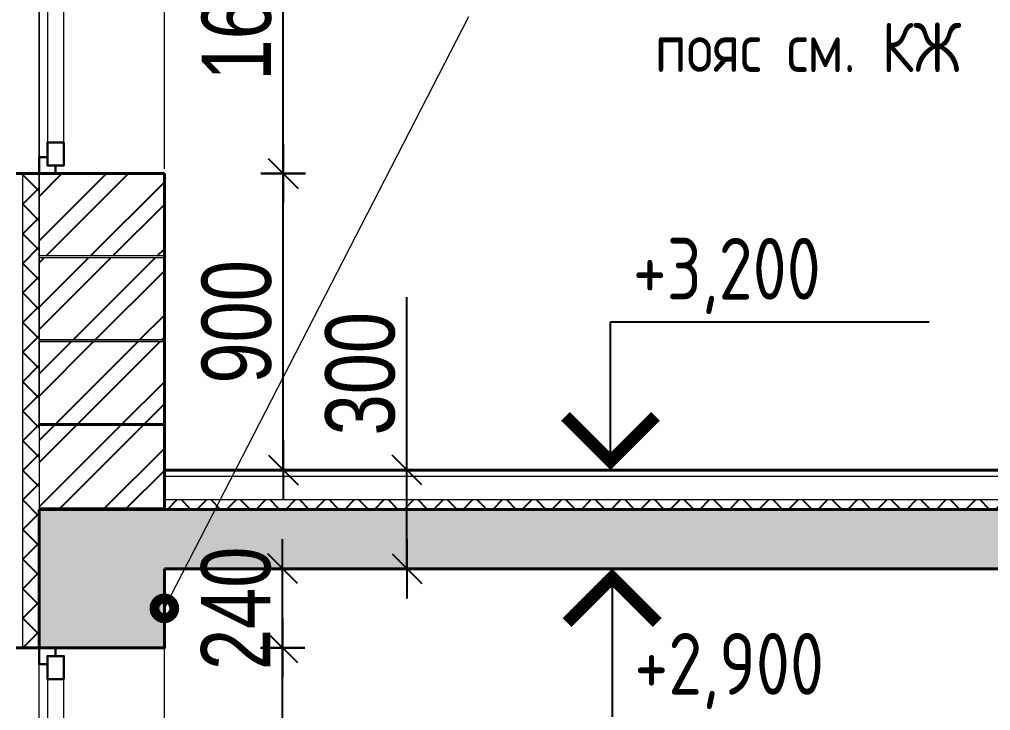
# Model space of a CAD drawing. Extents: x -12289450 to -10763036, y -7834513 to -6150123.
# Drawn here: x -11198652 to -11195703, y -7705251 to -7703152 of the extents above; entities that cross this region are included whole.
import ezdxf

# ---------------------------------------------------------------- set-up
doc = ezdxf.new("R2010")
doc.units = 0
doc.header["$LTSCALE"] = 25
doc.header["$PDMODE"] = 35
doc.layers.get('DefPoints').update_dxf_attribs({"color": 10, "lineweight": 30})
for name, color, linetype in [('005-РАЗМЕРЫ', 252, 'Continuous'), ('008-ШТРИХОВКА', 252, 'Continuous'), ('Примечания', 7, 'Continuous')]:
    doc.layers.add(name, color=color, linetype=linetype)
for name, color, linetype, lineweight in [('text', 1, 'Continuous', 15), ('СТЕНЫ', 5, 'Continuous', 40), ('тонк', 7, 'Continuous', 20)]:
    doc.layers.add(name, color=color, linetype=linetype, lineweight=lineweight)
doc.layers.add('Окна ArchiCAD_Ном._пера__3', color=7, linetype='Continuous', lineweight=15, true_color=0xff6600)
doc.styles.add('GOST 2.304', font='cs_gost2304.shx')
doc.styles.add('SIMP701', font='simplex701.shx')
doc.styles.add('TXT0', font='txt', dxfattribs={"width": 0.8})
doc.dimstyles.new('Копия(5) РАЗМЕРЫ', dxfattribs={"dimscale": 30, "dimtxt": 7, "dimasz": 0.15, "dimexe": 0, "dimexo": 0, "dimgap": 1.2, "dimtad": 1, "dimdec": 0, "dimzin": 0, "dimdsep": 46, "dimtxsty": 'TXT0', "dimblk1": 'A8MITTA', "dimblk2": 'A8MITTA', "dimsah": 1, "dimcen": 2, "dimse1": 1, "dimse2": 1, "dimadec": 0, "dimazin": 0, "dimtp": 6, "dimtm": 6, "dimtfac": 1, "dimtdec": 0, "dimtofl": 0, "dimtmove": 0, "dimatfit": 3, "dimldrblk": 'A8MITTA', "dimfxl": 0, "dimtolj": 1, "dimtzin": 0, "dimarcsym": 0})

# ---------------------------------------------------------------- blocks, each defined once
blk = doc.blocks.new('A8MITTA', base_point=(3180, 3140))
for p, q in [((3180, 3155), (3180, 3125)), ((3170, 3130), (3190, 3150)), ((3160, 3140), (3200, 3140))]:
    blk.add_line(p, q)
blk = doc.blocks.new('*D108')
at = {"layer": '005-РАЗМЕРЫ', "color": 0, "lineweight": -2, "ltscale": 4, "transparency": 16777216}
for p, q in [((-11197475.6, -7704520.7), (-11197475.6, -7703996.2)), ((-11197475.6, -7704816), (-11197475.6, -7704525.2))]:
    blk.add_line(p, q, dxfattribs=at)
at = {"layer": 'DefPoints', "color": 0, "ltscale": 4, "transparency": 16777216}
for p in [(-11197751.7, -7704520.7), (-11197475.6, -7704520.7), (-11197751.7, -7704820.5)]:
    blk.add_point(p, dxfattribs=at)
at = {"layer": '005-РАЗМЕРЫ', "color": 0, "lineweight": -2, "ltscale": 4, "transparency": 16777216, "xscale": 4.5, "yscale": 4.5, "zscale": 4.5}
for p, rotation in [((-11197475.6, -7704520.7), 90), ((-11197475.6, -7704820.5), 270)]:
    blk.add_blockref('A8MITTA', p, dxfattribs=dict(at, rotation=rotation))
at = {"layer": '005-РАЗМЕРЫ', "color": 0, "lineweight": 25, "ltscale": 4, "transparency": 16777216, "insert": (-11197616.6, -7704228.2), "char_height": 210, "attachment_point": 5, "rotation": 90, "style": 'TXT0'}
blk.add_mtext('\\A1;300', dxfattribs=at)
blk = doc.blocks.new('*D116')
at = {"layer": '005-РАЗМЕРЫ', "color": 0, "lineweight": -2, "ltscale": 4, "transparency": 16777216}
blk.add_line((-11197852.8, -7706846.2), (-11197852.8, -7705065.2), dxfattribs=at)
at = {"layer": 'DefPoints', "color": 0, "ltscale": 4, "transparency": 16777216}
for p in [(-11198054.2, -7705060.7), (-11197852.8, -7705060.7), (-11198054.2, -7706850.7)]:
    blk.add_point(p, dxfattribs=at)
at = {"layer": '005-РАЗМЕРЫ', "color": 0, "lineweight": -2, "ltscale": 4, "transparency": 16777216, "xscale": 4.5, "yscale": 4.5, "zscale": 4.5}
for p, rotation in [((-11197852.8, -7705060.7), 90), ((-11197852.8, -7706850.7), 270)]:
    blk.add_blockref('A8MITTA', p, dxfattribs=dict(at, rotation=rotation))
at = {"layer": '005-РАЗМЕРЫ', "color": 0, "lineweight": 25, "ltscale": 4, "transparency": 16777216, "insert": (-11197993.8, -7705955.7), "char_height": 210, "attachment_point": 5, "rotation": 90, "style": 'TXT0'}
blk.add_mtext('\\A1;1790', dxfattribs=at)
blk = doc.blocks.new('*D117')
at = {"layer": '005-РАЗМЕРЫ', "color": 0, "lineweight": -2, "ltscale": 4, "transparency": 16777216}
blk.add_line((-11197852.8, -7705056.2), (-11197852.8, -7704825), dxfattribs=at)
at = {"layer": 'DefPoints', "color": 0, "ltscale": 4, "transparency": 16777216}
for p in [(-11198054.2, -7704820.5), (-11197852.8, -7704820.5), (-11198054.2, -7705060.7)]:
    blk.add_point(p, dxfattribs=at)
at = {"layer": '005-РАЗМЕРЫ', "color": 0, "lineweight": -2, "ltscale": 4, "transparency": 16777216, "xscale": 4.5, "yscale": 4.5, "zscale": 4.5}
for p, rotation in [((-11197852.8, -7704820.5), 90), ((-11197852.8, -7705060.7), 270)]:
    blk.add_blockref('A8MITTA', p, dxfattribs=dict(at, rotation=rotation))
at = {"layer": '005-РАЗМЕРЫ', "color": 0, "lineweight": 25, "ltscale": 4, "transparency": 16777216, "insert": (-11197993.8, -7704940.6), "char_height": 210, "attachment_point": 5, "rotation": 90, "style": 'TXT0'}
blk.add_mtext('\\A1;240', dxfattribs=at)
blk = doc.blocks.new('*D120')
at = {"layer": '005-РАЗМЕРЫ', "color": 0, "lineweight": -2, "ltscale": 4, "transparency": 16777216}
blk.add_line((-11197851, -7704516.2), (-11197851, -7703625.2), dxfattribs=at)
at = {"layer": 'DefPoints', "color": 0, "ltscale": 4, "transparency": 16777216}
for p in [(-11198052.4, -7703620.7), (-11197851, -7703620.7), (-11198052.4, -7704520.7)]:
    blk.add_point(p, dxfattribs=at)
at = {"layer": '005-РАЗМЕРЫ', "color": 0, "lineweight": -2, "ltscale": 4, "transparency": 16777216, "xscale": 4.5, "yscale": 4.5, "zscale": 4.5}
for p, rotation in [((-11197851, -7703620.7), 90), ((-11197851, -7704520.7), 270)]:
    blk.add_blockref('A8MITTA', p, dxfattribs=dict(at, rotation=rotation))
at = {"layer": '005-РАЗМЕРЫ', "color": 0, "lineweight": 25, "ltscale": 4, "transparency": 16777216, "insert": (-11197992, -7704070.7), "char_height": 210, "attachment_point": 5, "rotation": 90, "style": 'TXT0'}
blk.add_mtext('\\A1;900', dxfattribs=at)
blk = doc.blocks.new('*D121')
at = {"layer": '005-РАЗМЕРЫ', "color": 0, "lineweight": -2, "ltscale": 4, "transparency": 16777216}
blk.add_line((-11197851, -7703616.2), (-11197851, -7701995.2), dxfattribs=at)
at = {"layer": 'DefPoints', "color": 0, "ltscale": 4, "transparency": 16777216}
for p in [(-11198052.4, -7701990.7), (-11197851, -7701990.7), (-11198052.4, -7703620.7)]:
    blk.add_point(p, dxfattribs=at)
at = {"layer": '005-РАЗМЕРЫ', "color": 0, "lineweight": -2, "ltscale": 4, "transparency": 16777216, "xscale": 4.5, "yscale": 4.5, "zscale": 4.5}
for p, rotation in [((-11197851, -7701990.7), 90), ((-11197851, -7703620.7), 270)]:
    blk.add_blockref('A8MITTA', p, dxfattribs=dict(at, rotation=rotation))
at = {"layer": '005-РАЗМЕРЫ', "color": 0, "lineweight": 25, "ltscale": 4, "transparency": 16777216, "insert": (-11197992, -7703087.9), "char_height": 210, "attachment_point": 5, "rotation": 90, "style": 'TXT0'}
blk.add_mtext('\\A1;1630', dxfattribs=at)

msp = doc.modelspace()

# ---------------------------------------------------------------- hatches: boundary and pattern name
at = {"layer": '008-ШТРИХОВКА', "lineweight": 25, "ltscale": 4}
h = msp.add_hatch(dxfattribs=at)
h.set_pattern_fill('ANSI32', color=256, scale=15, style=0)
h.set_pattern_definition([(45, (-11198591.93, -7707865.72), (-101.028, 101.028), []), (45, (-11198524.58, -7707865.72), (-101.028, 101.028), [])])
h.paths.add_polyline_path([(-11198211.9, -7701520.7), (-11198411.9, -7701520.7), (-11198411.9, -7701715.7), (-11198211.9, -7701715.7)])
h.paths.add_polyline_path([(-11198411.9, -7701520.7), (-11198591.9, -7701520.7), (-11198591.9, -7701715.7), (-11198411.9, -7701715.7)])
h.paths.add_polyline_path([(-11198501.9, -7701315.7), (-11198540.1, -7701315.7), (-11198591.9, -7701345.7), (-11198591.9, -7701520.7), (-11198501.9, -7701520.7)])
h.paths.add_polyline_path([(-11198211.9, -7703620.7), (-11198541.9, -7703620.7), (-11198541.9, -7703620.7), (-11198591.9, -7703620.7), (-11198591.9, -7703870.7), (-11198211.9, -7703870.7)])
h.paths.add_polyline_path([(-11198211.9, -7703875.7), (-11198591.9, -7703875.7), (-11198591.9, -7704125.7), (-11198211.9, -7704125.7)])
h.paths.add_polyline_path([(-11198211.9, -7704130.7), (-11198591.9, -7704130.7), (-11198591.9, -7704380.7), (-11198211.9, -7704380.7)])
h.paths.add_polyline_path([(-11198211.9, -7704385.7), (-11198591.9, -7704385.7), (-11198591.9, -7704635.7), (-11198211.9, -7704635.7)])
h.paths.add_polyline_path([(-11198211.9, -7706850.7), (-11198541.9, -7706850.7), (-11198541.9, -7706850.7), (-11198591.9, -7706850.7), (-11198591.9, -7707100.7), (-11198211.9, -7707100.7)])
h.paths.add_polyline_path([(-11198211.9, -7707105.7), (-11198591.9, -7707105.7), (-11198591.9, -7707355.7), (-11198211.9, -7707355.7)])
h.paths.add_polyline_path([(-11198211.9, -7707360.7), (-11198591.9, -7707360.7), (-11198591.9, -7707610.7), (-11198211.9, -7707610.7)])
h.paths.add_polyline_path([(-11198211.9, -7707615.7), (-11198591.9, -7707615.7), (-11198591.9, -7707865.7), (-11198211.9, -7707865.7)])
at = {"layer": '008-ШТРИХОВКА', "ltscale": 4}
h = msp.add_hatch(dxfattribs=at)
h.set_pattern_fill('ANSI37', color=256, scale=20, style=0)
h.set_pattern_definition([(45, (-11198641.93, -7705060.72), (-44.9013, 44.9013), []), (135, (-11198641.93, -7705060.72), (-44.9013, -44.9013), [])])
h.paths.add_polyline_path([(-11198641.9, -7701990.7), (-11198592, -7701990.7), (-11198591.9, -7701520.7), (-11198591.9, -7701520.7), (-11198591.9, -7701715.7), (-11198591.9, -7701715.7), (-11198591.9, -7701520.7), (-11198591.9, -7701520.7), (-11198591.9, -7701715.7), (-11198591.9, -7701715.7), (-11198591.9, -7701520.7), (-11198591.9, -7701520.7), (-11198591.9, -7701345.7), (-11198641.9, -7701374.5)])
h.paths.add_polyline_path([(-11198641.9, -7705060.7), (-11198592.1, -7705060.7), (-11198592, -7703620.7), (-11198641.9, -7703620.7)])
h = msp.add_hatch(dxfattribs=at)
h.set_pattern_fill('ANSI36', color=256, scale=20, angle=90, style=0)
h.set_pattern_definition([(135, (-11198591.93, -7705203.106), (-123.47852, 33.67596), [158.75, -31.75, 0, -31.75])])
h.paths.add_polyline_path([(-11188078.4, -7704820.5, -0.077862), (-11188026.6, -7704640.7), (-11198591.9, -7704640.7), (-11198591.9, -7705060.7), (-11198211.9, -7705060.7), (-11198211.9, -7704820.5), (-11193791.9, -7704820.5), (-11193791.9, -7705060.7), (-11193411.9, -7705060.7), (-11193411.9, -7704820.5)])
h.paths.add_polyline_path([(-11187896.9, -7705203.1), (-11187896.9, -7704678.1), (-11188211.9, -7704678.1), (-11188211.9, -7705203.1)], flags=9)
h.paths.add_polyline_path([(-11193878.2, -7704919.1), (-11193878.2, -7704422.1), (-11194193.2, -7704422.1), (-11194193.2, -7704919.1)], flags=9)
h.paths.add_polyline_path([(-11197836.3, -7705203.1), (-11197836.3, -7704678.1), (-11198151.3, -7704678.1), (-11198151.3, -7705203.1)], flags=9)
h = msp.add_hatch(dxfattribs=at)
h.set_pattern_fill('ANSI37', color=256, scale=20, style=0)
h.set_pattern_definition([(45, (-11198211.93, -7704919.106), (-44.90128, 44.90128), []), (135, (-11198211.93, -7704919.106), (-44.90128, -44.90128), [])])
h.paths.add_polyline_path([(-11193791.9, -7704610.7), (-11198211.9, -7704610.7), (-11198211.9, -7704640.5), (-11193791.9, -7704640.6)])
h.paths.add_polyline_path([(-11188011.6, -7704610.7), (-11193411.9, -7704610.7), (-11193411.9, -7704640.6), (-11188911.9, -7704640.7), (-11188026.6, -7704640.7, -0.013887)])
h.paths.add_polyline_path([(-11187711.9, -7704610.7), (-11188011.6, -7704610.7, 0.013883), (-11188026.6, -7704640.7), (-11187711.9, -7704640.7)])
h.paths.add_polyline_path([(-11193878.2, -7704919.1), (-11193878.2, -7704422.1), (-11194193.2, -7704422.1), (-11194193.2, -7704919.1)], flags=9)

# ---------------------------------------------------------------- linework, layer by layer
at = {"lineweight": 25, "ltscale": 20, "const_width": 60}
msp.add_lwpolyline([(-11198196.9, -7704940.6, -1), (-11198226.9, -7704940.6, -1)], format="xyb", close=True, dxfattribs=at)
at = {"layer": 'Окна ArchiCAD_Ном._пера__3', "linetype": 'Continuous'}
for points in [[(-11198541.9, -7703595.7), (-11198541.9, -7703620.7), (-11198591.9, -7703620.7), (-11198591.9, -7701990.7), (-11198541.9, -7701990.7), (-11198541.9, -7702015.7)], [(-11198541.9, -7706825.7), (-11198541.9, -7706850.7), (-11198591.9, -7706850.7), (-11198592.1, -7705060.7), (-11198541.9, -7705060.7), (-11198541.9, -7705085.7)]]:
    msp.add_lwpolyline(points, dxfattribs=at)
for points in [[(-11198516.9, -7702085.7), (-11198566.9, -7702085.7), (-11198566.9, -7703525.7), (-11198516.9, -7703525.7)], [(-11198516.9, -7705155.7), (-11198566.9, -7705155.7), (-11198566.9, -7706755.7), (-11198516.9, -7706755.7)]]:
    msp.add_lwpolyline(points, close=True, dxfattribs=at)
at = {"layer": 'Окна ArchiCAD_Ном._пера__3', "linetype": 'Continuous', "lineweight": 30}
for points in [[(-11198516.9, -7703525.7), (-11198566.9, -7703525.7), (-11198566.9, -7703595.7), (-11198516.9, -7703595.7)], [(-11198591.9, -7703620.7), (-11198591.9, -7703570.7), (-11198591.9, -7703570.7), (-11198566.9, -7703570.7), (-11198566.9, -7703595.7), (-11198541.9, -7703595.7), (-11198541.9, -7703620.7)], [(-11198591.9, -7705060.7), (-11198591.9, -7705110.7), (-11198591.9, -7705110.7), (-11198566.9, -7705110.7), (-11198566.9, -7705085.7), (-11198541.9, -7705085.7), (-11198541.9, -7705060.7)], [(-11198516.9, -7705155.7), (-11198566.9, -7705155.7), (-11198566.9, -7705085.7), (-11198516.9, -7705085.7)]]:
    msp.add_lwpolyline(points, close=True, dxfattribs=at)
at = {"layer": 'Примечания', "linetype": 'Continuous', "lineweight": 25, "ltscale": 75}
for p, q in [((-11196857.2, -7704520.7), (-11196857.2, -7704070.7)), ((-11196857.2, -7704070.7), (-11195889.7, -7704070.7)), ((-11197446.7, -7704520.7), (-11196744.7, -7704520.7)), ((-11197291.3, -7704820.5), (-11196739.9, -7704820.5)), ((-11196852.4, -7704820.5), (-11196852.4, -7705270.5))]:
    msp.add_line(p, q, dxfattribs=at)
at = {"layer": 'Примечания', "linetype": 'Continuous', "lineweight": 25, "ltscale": 75, "const_width": 37.5}
for points in [[(-11196993.9, -7704357.5), (-11196857.2, -7704494.2), (-11196720.5, -7704357.5)], [(-11196715.7, -7704983.8), (-11196852.4, -7704847), (-11196989.1, -7704983.8)]]:
    msp.add_lwpolyline(points, dxfattribs=at)
at = {"layer": 'СТЕНЫ', "ltscale": 3}
for p, q in [((-11188911.9, -7704640.7), (-11198592.1, -7704640.5)), ((-11195721.9, -7704640.7), (-11198591.9, -7704640.7)), ((-11198591.9, -7705060.7), (-11198591.9, -7704640.7)), ((-11198211.9, -7704820.5), (-11193791.9, -7704820.5)), ((-11198591.9, -7705060.7), (-11198211.9, -7705060.7))]:
    msp.add_line(p, q, dxfattribs=at)
at = {"layer": 'СТЕНЫ', "lineweight": 15, "ltscale": 3}
for points in [[(-11198641.9, -7701990.7), (-11198641.9, -7701374.5), (-11198591.9, -7701345.7), (-11198592.1, -7705060.7)], [(-11198641.9, -7705060.7), (-11198641.9, -7703620.7)], [(-11198591.9, -7703620.7), (-11198591.9, -7705060.7)], [(-11198211.9, -7706850.7), (-11198211.9, -7705060.7)]]:
    msp.add_lwpolyline(points, dxfattribs=at)
at = {"layer": 'СТЕНЫ', "lineweight": 9, "ltscale": 3}
msp.add_lwpolyline([(-11198211.9, -7703605.7), (-11198211.9, -7701975.7)], dxfattribs=at)
at = {"layer": 'СТЕНЫ', "ltscale": 3}
for points in [[(-11198211.9, -7703620.7), (-11198661.9, -7703620.7)], [(-11198211.9, -7703620.7), (-11198211.9, -7704640.7)], [(-11198211.9, -7704820.5), (-11198211.9, -7705060.7), (-11198591.9, -7705060.7), (-11198591.9, -7704640.7)], [(-11198211.9, -7705060.7), (-11198661.9, -7705060.7)]]:
    msp.add_lwpolyline(points, dxfattribs=at)
at = {"layer": 'СТЕНЫ', "lineweight": 9, "ltscale": 4}
for points in [[(-11198211.9, -7703870.7), (-11198591.9, -7703870.7), (-11198591.9, -7703620.7), (-11198211.9, -7703620.7)], [(-11198211.9, -7704125.7), (-11198591.9, -7704125.7), (-11198591.9, -7703875.7), (-11198211.9, -7703875.7)], [(-11198591.9, -7704380.7), (-11198211.9, -7704380.7), (-11198211.9, -7704130.7), (-11198591.9, -7704130.7)], [(-11198211.9, -7704380.7), (-11198591.9, -7704380.7), (-11198591.9, -7704130.7), (-11198211.9, -7704130.7)], [(-11198591.9, -7704635.7), (-11198211.9, -7704635.7), (-11198211.9, -7704385.7), (-11198591.9, -7704385.7)]]:
    msp.add_lwpolyline(points, close=True, dxfattribs=at)
at = {"layer": 'СТЕНЫ', "ltscale": 4}
msp.add_lwpolyline([(-11193791.9, -7704520.7), (-11198211.9, -7704520.7)], dxfattribs=at)
at = {"layer": 'СТЕНЫ', "lineweight": 9, "ltscale": 4}
for points in [[(-11193791.9, -7704540.7), (-11198211.9, -7704540.7)], [(-11198211.9, -7704610.7), (-11193791.9, -7704610.7)]]:
    msp.add_lwpolyline(points, dxfattribs=at)
at = {"layer": 'СТЕНЫ', "lineweight": 15, "ltscale": 3}
msp.add_lwpolyline([(-11198591.9, -7705060.7), (-11198591.9, -7704640.7), (-11187331.9, -7704640.7), (-11187331.8, -7705060.7), (-11187711.9, -7705060.7), (-11187711.9, -7704820.5), (-11193411.9, -7704820.5), (-11193411.9, -7705060.7), (-11193791.9, -7705060.7), (-11193791.9, -7704820.5), (-11198211.9, -7704820.5), (-11198211.9, -7705060.7), (-11198592.1, -7705060.7)], close=True, dxfattribs=at)
at = {"layer": 'тонк', "lineweight": 9, "ltscale": 50}
msp.add_line((-11198211.9, -7704940.6), (-11197288, -7703143.2), dxfattribs=at)

# ---------------------------------------------------------------- texts
at = {"layer": 'text', "color": 7, "lineweight": 30, "style": 'SIMP701', "width": 0.8}
msp.add_text('пояс см. КЖ', height=150, dxfattribs=at).set_placement((-11196723.1, -7703312.1))
at = {"layer": 'Примечания', "linetype": 'Continuous', "lineweight": 25, "ltscale": 75, "style": 'GOST 2.304'}
for s, p in [('+3,200', (-11196789.7, -7704003.2)), ('+2,900', (-11196784.9, -7705203))]:
    msp.add_text(s, height=187.5, dxfattribs=at).set_placement(p)

# ---------------------------------------------------------------- dimensions: what is measured, and where the dimension line sits
at = {"layer": '005-РАЗМЕРЫ', "lineweight": 25, "ltscale": 4}
for base, p1, p2, picture, middle in [((-11197851, -7701990.7), (-11198052.4, -7703620.7), (-11198052.4, -7701990.7), '*D121', (-11197851, -7703087.9)), ((-11197475.6, -7704520.7), (-11197751.7, -7704820.5), (-11197751.7, -7704520.7), '*D108', (-11197475.6, -7704228.2)), ((-11197852.8, -7704820.5), (-11198054.2, -7705060.7), (-11198054.2, -7704820.5), '*D117', (-11197852.8, -7704940.6))]:
    dim = msp.add_linear_dim(base=base, p1=p1, p2=p2, angle=90, dimstyle='Копия(5) РАЗМЕРЫ', dxfattribs=at)
    dim.commit()
    dim.dimension.update_dxf_attribs({"geometry": picture, "text_midpoint": middle, "dimtype": 160})
for base, p1, p2, picture, middle in [((-11197851, -7703620.7), (-11198052.4, -7704520.7), (-11198052.4, -7703620.7), '*D120', (-11197992, -7704070.7)), ((-11197852.8, -7705060.7), (-11198054.2, -7706850.7), (-11198054.2, -7705060.7), '*D116', (-11197993.8, -7705955.7))]:
    dim = msp.add_linear_dim(base=base, p1=p1, p2=p2, angle=90, dimstyle='Копия(5) РАЗМЕРЫ', dxfattribs=at)
    dim.commit()
    dim.dimension.update_dxf_attribs({"geometry": picture, "text_midpoint": middle})

doc.saveas('drawing.dxf')
